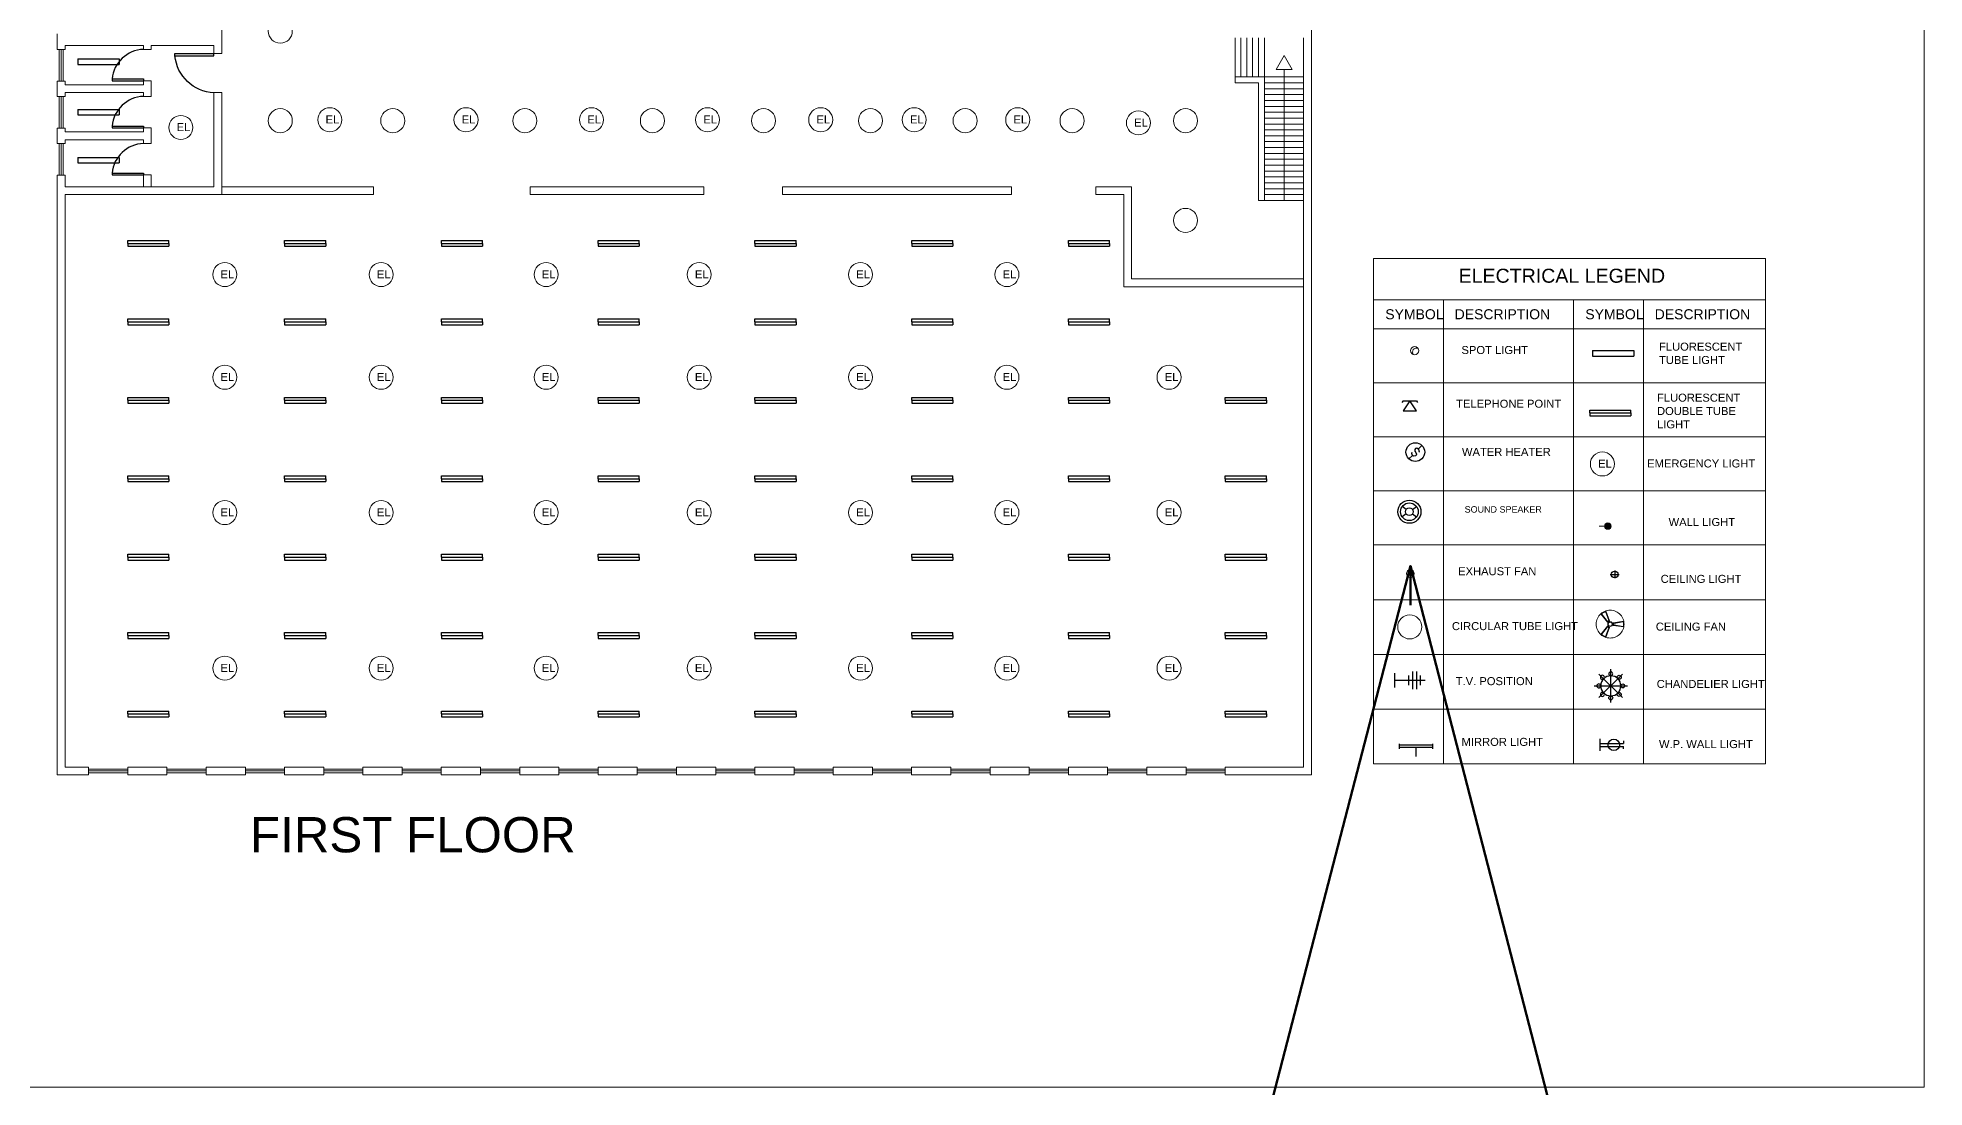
# Model space of a CAD drawing. Header units: inches. Extents: x 17 to 458, y 103 to 566.
# Drawn here: x 50.4 to 98.53, y 103.79 to 130.56 of the extents above; entities that cross this region are included whole.
import ezdxf

# ---------------------------------------------------------------- set-up
doc = ezdxf.new("R2010")
doc.units = ezdxf.units.IN
doc.header["$MEASUREMENT"] = 0
for name, color, linetype in [('EL_FITTINGS', 3, 'Continuous'), ('ELEC', 10, 'Continuous'), ('FUR', 6, 'Continuous'), ('Sanitry', 251, 'Continuous')]:
    doc.layers.add(name, color=color, linetype=linetype)
doc.layers.add('ELECTRICAL', color=200, linetype='Continuous', lineweight=18)
doc.styles.add('ARIAL', font='arial.ttf')
doc.styles.get("Standard").update_dxf_attribs({"font": 'arial.ttf'})
doc.dimstyles.get("Standard").update_dxf_attribs({"dimtxt": 0.18, "dimasz": 0.18, "dimexe": 0.18, "dimexo": 0.0625, "dimgap": 0.09, "dimtad": 0, "dimtih": 1, "dimtoh": 1, "dimdec": 4, "dimzin": 0, "dimdsep": 46, "dimtxsty": 'Standard', "dimcen": 0.09, "dimadec": 0, "dimazin": 0, "dimtfac": 1, "dimtdec": 4, "dimtofl": 0, "dimtmove": 0, "dimatfit": 3, "dimfxl": 1, "dimtolj": 1, "dimtzin": 0, "dimarcsym": 0})

# ---------------------------------------------------------------- blocks, each defined once
blk = doc.blocks.new('DESK4')
at = {"color": 0}
for p, q in [((0, 1), (-0.06, 1)), ((0, 0), (-0.06, 0))]:
    blk.add_line(p, q, dxfattribs=at)
blk.add_lwpolyline([(-0.06, 1), (-0.06, 0)], dxfattribs=at)
blk.add_lwpolyline([(0.945, 0, 0.376459), (0, 1), (0, 0)], format="xyb", dxfattribs=at)
blk = doc.blocks.new('Telephone Point')
at = {"layer": 'EL_FITTINGS', "color": 1}
for p, q in [((-16.8, 24.7), (-19.6, 20.8)), ((0, 24.7), (-16.8, 0)), ((-16.8, 24.7), (16.8, 24.7)), ((-16.8, 0), (16.8, 0)), ((16.8, 0), (0, 24.7)), ((16.8, 24.7), (19.6, 20.8))]:
    blk.add_line(p, q, dxfattribs=at)
blk = doc.blocks.new('Water Heater')
at = {"layer": 'EL_FITTINGS', "color": 1}
for p, q in [((30.5, 7.4), (39.9, 16.6)), ((16.1, -8.7), (7.5, -17.2))]:
    blk.add_line(p, q, dxfattribs=at)
for points in [[(33.1, 1.7), (32.8, 4.8), (30.5, 7.4), (27.1, 9.5), (23.9, 9.2), (21.9, 6.6), (21.9, 2), (24.2, -0.9), (25.9, -5), (24.8, -9.3), (19.8, -10.1), (16.1, -8.7), (14.7, -3.8), (14.7, -2.4), (15.5, -0.1)], [(33.1, 1.7), (32.6, -0.3)]]:
    blk.add_lwpolyline(points, dxfattribs=at)
blk.add_circle((23.4, 0), 23.4, dxfattribs=at)
blk = doc.blocks.new('Flourescent Tube Light')
at = {"layer": 'EL_FITTINGS', "color": 1}
for p, q in [((-51.5, 6.8), (51.5, 6.8)), ((-51.5, 6.8), (-51.5, -6.8)), ((51.5, 6.8), (51.5, -6.8)), ((-51.5, -6.8), (51.5, -6.8))]:
    blk.add_line(p, q, dxfattribs=at)
blk = doc.blocks.new('Fluorescent Double Tube Light')
at = {"layer": 'EL_FITTINGS', "color": 1}
for p, q in [((-51.5, 7.2), (51.5, 7.2)), ((-51.5, 0), (-51.5, 7.2)), ((-51.5, 0), (51.5, 0)), ((51.5, 0), (51.5, 7.2)), ((-51.5, 0), (51.5, 0)), ((-51.5, 0), (-51.5, -7.2)), ((-51.5, -7.2), (51.5, -7.2)), ((51.5, 0), (51.5, -7.2))]:
    blk.add_line(p, q, dxfattribs=at)
blk = doc.blocks.new('DRHUDR')
at = {"color": 1}
for p, q in [((53434.9, 7577.1), (53424.6, 7584.4)), ((53434.9, 7565.4), (53424.6, 7558)), ((53451.1, 7577.1), (53461.4, 7584.4)), ((53451.1, 7565.4), (53461.4, 7558))]:
    blk.add_line(p, q, dxfattribs=at)
for radius in [29.6, 22.6, 9.97]:
    blk.add_circle((53443, 7571.2), radius, dxfattribs=at)
blk = doc.blocks.new('WALL LIGHT')
at = {"layer": 'ELECTRICAL'}
blk.add_hatch(color=256, dxfattribs=at).paths.add_polyline_path([(0.468, 0, 1), (0.217, 0, 1)])
blk.add_line((0.217, 0), (0, 0), dxfattribs=at)
blk.add_circle((0.342, 0), 0.126, dxfattribs=at)
blk = doc.blocks.new('Ceiling light')
at = {"layer": 'ELEC'}
for p, q in [((0, 0.157), (0, -0.157)), ((-0.187, -0.007), (0.178, -0.007))]:
    blk.add_line(p, q, dxfattribs=at)
blk.add_ellipse((-0.004, -0.005), major_axis=(0.141, 0), ratio=0.898978, start_param=3.141593, end_param=9.424778, dxfattribs=at)
blk = doc.blocks.new('dtrhtr')
at = {"layer": 'EL_FITTINGS', "color": 1}
for p, q in [((110116.8, -17669.4), (110116.8, -17682.1)), ((110202.4, -17673.1), (110116.8, -17673.1)), ((110202.4, -17678.4), (110116.8, -17678.4)), ((110159.6, -17678.4), (110159.6, -17701.3)), ((110202.4, -17669.4), (110202.4, -17682.1))]:
    blk.add_line(p, q, dxfattribs=at)
blk = doc.blocks.new('T.V. Position')
at = {"layer": 'EL_FITTINGS', "color": 1}
for p, q in [((0, 17.6), (0, -17.6)), ((0, 0), (76.7, 0)), ((34.5, 11.9), (34.5, -11.9)), ((44.4, 21.8), (44.4, -21.8)), ((54.3, 21.8), (54.3, -21.8)), ((64.2, 11.9), (64.2, -11.9))]:
    blk.add_line(p, q, dxfattribs=at)
blk = doc.blocks.new('WP Wall Light')
at = {"layer": 'EL_FITTINGS', "color": 1}
for p, q in [((0, 14.9), (0, -14.9)), ((0, 3.9), (59.1, 3.9)), ((59.1, 9.9), (59.1, 3.9)), ((0, -3.9), (59.1, -3.9)), ((59.1, -9.9), (59.1, -3.9))]:
    blk.add_line(p, q, dxfattribs=at)
blk.add_circle((35.4, 0), 14.3, dxfattribs=at)
blk = doc.blocks.new('Chandelier Light')
at = {"layer": 'EL_FITTINGS', "color": 1, "linetype": 'Continuous'}
for p, q in [((-41.7, 0), (41.7, 0)), ((29.5, 29.5), (-29.5, -29.5)), ((-29.5, 29.5), (29.5, -29.5)), ((0, -41.7), (0, 41.7))]:
    blk.add_line(p, q, dxfattribs=at)
at = {"layer": 'EL_FITTINGS', "color": 2, "linetype": 'Continuous', "extrusion": (0, 0, -1)}
for centre, major_axis in [((-30, 0), (-3.54, 3.54)), ((-30, 0), (-3.54, 3.54)), ((-21, 21.4), (0.05, 5)), ((0, 30), (3.54, 3.54)), ((-21, -21.4), (-5, -0.05))]:
    blk.add_ellipse(centre, major_axis=major_axis, ratio=1, start_param=0.785398, end_param=7.068583, dxfattribs=at)
at = {"layer": 'EL_FITTINGS', "color": 4, "linetype": 'Continuous', "extrusion": (0, 0, -1)}
blk.add_ellipse((0, 0), major_axis=(17.7, 17.7), ratio=1, start_param=0.785398, end_param=7.068583, dxfattribs=at)
at = {"layer": 'EL_FITTINGS', "color": 2, "linetype": 'Continuous'}
for centre, major_axis in [((21, 21.4), (-0.05, 5)), ((30, 0), (3.54, 3.54)), ((30, 0), (3.54, 3.54)), ((0, -30), (3.54, -3.54)), ((0, -30), (3.54, -3.54)), ((21, -21.4), (5, -0.05))]:
    blk.add_ellipse(centre, major_axis=major_axis, ratio=1, start_param=0.785398, end_param=7.068583, dxfattribs=at)

msp = doc.modelspace()

# ---------------------------------------------------------------- linework, layer by layer
at = {"lineweight": 0}
for p, q in [((55.09802, 130.16099), (55.09802, 133.36099)), ((50.89802, 130.26053), (50.89802, 130.65659)), ((80.94802, 130.56099), (80.94802, 129.56099)), ((81.09802, 130.56099), (81.09802, 129.56099)), ((81.24802, 130.56099), (81.24802, 129.56099)), ((81.39802, 130.56099), (81.39802, 129.56099)), ((81.54802, 130.56099), (81.54802, 129.56099)), ((81.54802, 130.56099), (81.54802, 129.56099)), ((81.69802, 130.56099), (81.69802, 126.41099)), ((82.69802, 130.56099), (82.69802, 126.76099)), ((82.89802, 130.76099), (82.89802, 126.76099)), ((51.09802, 130.26053), (50.89802, 130.26053)), ((50.94802, 130.26053), (50.94802, 129.45659)), ((50.99802, 130.26053), (50.99802, 129.45659)), ((51.04802, 130.26053), (51.04802, 129.45659)), ((51.09802, 130.26053), (51.09802, 130.36099)), ((53.09802, 130.36099), (51.09802, 130.36099)), ((53.09802, 130.26099), (53.09802, 130.36099)), ((53.09802, 130.26099), (53.09802, 130.36099)), ((53.09802, 130.26099), (53.29802, 130.26099)), ((53.29802, 130.26099), (53.29802, 130.36099)), ((53.29802, 130.36099), (54.89802, 130.36099)), ((53.29802, 130.26099), (53.29802, 130.36099)), ((54.89802, 130.16099), (54.89802, 130.36099)), ((54.89802, 130.16099), (55.09802, 130.16099)), ((53.09802, 129.36099), (53.09802, 129.50899)), ((80.94802, 129.56099), (82.69802, 129.56099)), ((80.94802, 129.56099), (80.94802, 129.41099)), ((50.89802, 129.06053), (50.89802, 129.45659)), ((51.09802, 129.45659), (50.89802, 129.45659)), ((51.09802, 129.06053), (50.89802, 129.06053)), ((50.94802, 129.06053), (50.94802, 128.25659)), ((50.99802, 129.06053), (50.99802, 128.25659)), ((51.04802, 129.06053), (51.04802, 128.25659)), ((51.09802, 129.36099), (51.09802, 129.45659)), ((53.09802, 129.36099), (51.09802, 129.36099)), ((51.09802, 129.06053), (51.09802, 129.16099)), ((53.09802, 129.16099), (51.09802, 129.16099)), ((53.09802, 129.36099), (53.09802, 129.46099)), ((53.09802, 129.46099), (53.29802, 129.46099)), ((53.09802, 129.06099), (53.09802, 129.16099)), ((53.09802, 129.06099), (53.09802, 129.16099)), ((53.09802, 129.06099), (53.29802, 129.06099)), ((53.29802, 129.06099), (53.29802, 129.46099)), ((53.29802, 129.06099), (53.29802, 129.46099)), ((54.89802, 126.76099), (54.89802, 129.16099)), ((54.89802, 129.16099), (55.09802, 129.16099)), ((55.09802, 126.76099), (55.09802, 129.16099)), ((80.94802, 129.41099), (81.54802, 129.41099)), ((81.54802, 129.41099), (81.54802, 126.41099)), ((81.69802, 129.41099), (82.69802, 129.41099)), ((81.69802, 129.41099), (82.69802, 129.41099)), ((81.69802, 129.26099), (82.69802, 129.26099)), ((81.69802, 129.11099), (82.69802, 129.11099)), ((81.69802, 128.96099), (82.69802, 128.96099)), ((81.69802, 128.81099), (82.69802, 128.81099)), ((81.69802, 128.66099), (82.69802, 128.66099)), ((50.89802, 127.86053), (50.89802, 128.25659)), ((51.09802, 128.25659), (50.89802, 128.25659)), ((51.09802, 128.16099), (51.09802, 128.25659)), ((53.09802, 128.16099), (51.09802, 128.16099)), ((53.09802, 128.16099), (53.09802, 128.30899)), ((53.09802, 128.16099), (53.09802, 128.26099)), ((53.09802, 128.26099), (53.29802, 128.26099)), ((53.29802, 127.86099), (53.29802, 128.26099)), ((53.29802, 127.86099), (53.29802, 128.26099)), ((81.69802, 128.51099), (82.69802, 128.51099)), ((81.69802, 128.36099), (82.69802, 128.36099)), ((81.69802, 128.21099), (82.69802, 128.21099)), ((81.69802, 128.06099), (82.69802, 128.06099)), ((51.09802, 127.86053), (50.89802, 127.86053)), ((50.94802, 127.86053), (50.94802, 127.05659)), ((50.99802, 127.86053), (50.99802, 127.05659)), ((51.04802, 127.86053), (51.04802, 127.05659)), ((51.09802, 127.86053), (51.09802, 127.96099)), ((53.09802, 127.96099), (51.09802, 127.96099)), ((53.09802, 127.86099), (53.09802, 127.96099)), ((53.09802, 127.86099), (53.09802, 127.96099)), ((53.09802, 127.86099), (53.29802, 127.86099)), ((81.69802, 127.91099), (82.69802, 127.91099)), ((81.69802, 127.76099), (82.69802, 127.76099)), ((81.69802, 127.61099), (82.69802, 127.61099)), ((53.09802, 126.76099), (53.09802, 127.10899)), ((81.69802, 127.46099), (82.69802, 127.46099)), ((81.69802, 127.31099), (82.69802, 127.31099)), ((81.69802, 127.16099), (82.69802, 127.16099)), ((50.89802, 126.76099), (50.89802, 127.05659)), ((51.09802, 127.05659), (50.89802, 127.05659)), ((50.89802, 111.76099), (50.89802, 126.76099)), ((51.09802, 126.76099), (51.09802, 127.05659)), ((54.89802, 126.76099), (51.09802, 126.76099)), ((53.09802, 126.76099), (53.09802, 127.06099)), ((53.09802, 127.06099), (53.29802, 127.06099)), ((53.29802, 126.76099), (53.29802, 127.06099)), ((53.29802, 126.76099), (53.29802, 127.06099)), ((55.09802, 126.76099), (55.09802, 126.56099)), ((58.96878, 126.76099), (55.09802, 126.76099)), ((67.39856, 126.76099), (62.96878, 126.76099)), ((75.24298, 126.76099), (69.39856, 126.76099)), ((78.30696, 126.76099), (77.39508, 126.76099)), ((77.39508, 126.76099), (77.39508, 126.56099)), ((78.30696, 126.76099), (78.30696, 126.56099)), ((78.30696, 126.76099), (78.30696, 124.41099)), ((81.69802, 127.01099), (82.69802, 127.01099)), ((81.69802, 126.86099), (82.69802, 126.86099)), ((81.69802, 126.71099), (82.69802, 126.71099)), ((82.69802, 126.56099), (82.69802, 126.76099)), ((82.89802, 126.76099), (82.89802, 111.76099)), ((51.09802, 111.96099), (51.09802, 126.56099)), ((55.09802, 126.56099), (51.09802, 126.56099)), ((58.96878, 126.56099), (51.09802, 126.56099)), ((67.39856, 126.56099), (62.96878, 126.56099)), ((75.24298, 126.56099), (69.39856, 126.56099)), ((78.10696, 126.56099), (77.39508, 126.56099)), ((78.10696, 126.56099), (78.10696, 124.21099)), ((81.69802, 126.41099), (81.54802, 126.41099)), ((81.69802, 126.56099), (82.69802, 126.56099)), ((81.69802, 126.41099), (82.69802, 126.41099)), ((82.69802, 126.56099), (82.69802, 111.96099)), ((82.69802, 124.21099), (78.10696, 124.21099)), ((82.69802, 124.41099), (78.30696, 124.41099)), ((51.69802, 111.76099), (50.89802, 111.76099)), ((51.69802, 111.76099), (50.89802, 111.76099)), ((51.69802, 111.96099), (51.09802, 111.96099)), ((51.69802, 111.96099), (51.09802, 111.96099)), ((51.69802, 111.96099), (51.69802, 111.76099)), ((52.69802, 111.91099), (51.69802, 111.91099)), ((52.69802, 111.86099), (51.69802, 111.86099)), ((52.69802, 111.81099), (51.69802, 111.81099)), ((53.69802, 111.96099), (52.69802, 111.96099)), ((53.69802, 111.96099), (52.69802, 111.96099)), ((52.69802, 111.96099), (52.69802, 111.76099)), ((53.69802, 111.76099), (52.69802, 111.76099)), ((53.69802, 111.76099), (52.69802, 111.76099)), ((53.69802, 111.96099), (53.69802, 111.76099)), ((54.69802, 111.91099), (53.69802, 111.91099)), ((54.69802, 111.86099), (53.69802, 111.86099)), ((54.69802, 111.81099), (53.69802, 111.81099)), ((55.69802, 111.96099), (54.69802, 111.96099)), ((55.69802, 111.96099), (54.69802, 111.96099)), ((54.69802, 111.96099), (54.69802, 111.76099)), ((55.69802, 111.76099), (54.69802, 111.76099)), ((55.69802, 111.76099), (54.69802, 111.76099)), ((55.69802, 111.96099), (55.69802, 111.76099)), ((56.69802, 111.91099), (55.69802, 111.91099)), ((56.69802, 111.86099), (55.69802, 111.86099)), ((56.69802, 111.81099), (55.69802, 111.81099)), ((57.69802, 111.96099), (56.69802, 111.96099)), ((57.69802, 111.96099), (56.69802, 111.96099)), ((56.69802, 111.96099), (56.69802, 111.76099)), ((57.69802, 111.76099), (56.69802, 111.76099)), ((57.69802, 111.76099), (56.69802, 111.76099)), ((57.69802, 111.96099), (57.69802, 111.76099)), ((58.69802, 111.91099), (57.69802, 111.91099)), ((58.69802, 111.86099), (57.69802, 111.86099)), ((58.69802, 111.81099), (57.69802, 111.81099)), ((59.69802, 111.96099), (58.69802, 111.96099)), ((59.69802, 111.96099), (58.69802, 111.96099)), ((58.69802, 111.96099), (58.69802, 111.76099)), ((59.69802, 111.76099), (58.69802, 111.76099)), ((59.69802, 111.76099), (58.69802, 111.76099)), ((59.69802, 111.96099), (59.69802, 111.76099)), ((60.69802, 111.91099), (59.69802, 111.91099)), ((60.69802, 111.86099), (59.69802, 111.86099)), ((60.69802, 111.81099), (59.69802, 111.81099)), ((61.69802, 111.96099), (60.69802, 111.96099)), ((61.69802, 111.96099), (60.69802, 111.96099)), ((60.69802, 111.96099), (60.69802, 111.76099)), ((61.69802, 111.76099), (60.69802, 111.76099)), ((61.69802, 111.76099), (60.69802, 111.76099)), ((61.69802, 111.96099), (61.69802, 111.76099)), ((62.69802, 111.91099), (61.69802, 111.91099)), ((62.69802, 111.86099), (61.69802, 111.86099)), ((62.69802, 111.81099), (61.69802, 111.81099)), ((63.69802, 111.96099), (62.69802, 111.96099)), ((63.69802, 111.96099), (62.69802, 111.96099)), ((62.69802, 111.96099), (62.69802, 111.76099)), ((63.69802, 111.76099), (62.69802, 111.76099)), ((63.69802, 111.76099), (62.69802, 111.76099)), ((63.69802, 111.96099), (63.69802, 111.76099)), ((64.69802, 111.91099), (63.69802, 111.91099)), ((64.69802, 111.86099), (63.69802, 111.86099)), ((64.69802, 111.81099), (63.69802, 111.81099)), ((65.69802, 111.96099), (64.69802, 111.96099)), ((65.69802, 111.96099), (64.69802, 111.96099)), ((64.69802, 111.96099), (64.69802, 111.76099)), ((65.69802, 111.76099), (64.69802, 111.76099)), ((65.69802, 111.76099), (64.69802, 111.76099)), ((65.69802, 111.96099), (65.69802, 111.76099)), ((66.69802, 111.91099), (65.69802, 111.91099)), ((66.69802, 111.86099), (65.69802, 111.86099)), ((66.69802, 111.81099), (65.69802, 111.81099)), ((67.69802, 111.96099), (66.69802, 111.96099)), ((67.69802, 111.96099), (66.69802, 111.96099)), ((66.69802, 111.96099), (66.69802, 111.76099)), ((67.69802, 111.76099), (66.69802, 111.76099)), ((67.69802, 111.76099), (66.69802, 111.76099)), ((67.69802, 111.96099), (67.69802, 111.76099)), ((68.69802, 111.91099), (67.69802, 111.91099)), ((68.69802, 111.86099), (67.69802, 111.86099)), ((68.69802, 111.81099), (67.69802, 111.81099)), ((69.69802, 111.96099), (68.69802, 111.96099)), ((69.69802, 111.96099), (68.69802, 111.96099)), ((68.69802, 111.96099), (68.69802, 111.76099)), ((69.69802, 111.76099), (68.69802, 111.76099)), ((69.69802, 111.76099), (68.69802, 111.76099)), ((69.69802, 111.96099), (69.69802, 111.76099)), ((70.69802, 111.91099), (69.69802, 111.91099)), ((70.69802, 111.86099), (69.69802, 111.86099)), ((70.69802, 111.81099), (69.69802, 111.81099)), ((71.69802, 111.96099), (70.69802, 111.96099)), ((71.69802, 111.96099), (70.69802, 111.96099)), ((70.69802, 111.96099), (70.69802, 111.76099)), ((71.69802, 111.76099), (70.69802, 111.76099)), ((71.69802, 111.76099), (70.69802, 111.76099)), ((71.69802, 111.96099), (71.69802, 111.76099)), ((72.69802, 111.91099), (71.69802, 111.91099)), ((72.69802, 111.86099), (71.69802, 111.86099)), ((72.69802, 111.81099), (71.69802, 111.81099)), ((73.69802, 111.96099), (72.69802, 111.96099)), ((73.69802, 111.96099), (72.69802, 111.96099)), ((72.69802, 111.96099), (72.69802, 111.76099)), ((73.69802, 111.76099), (72.69802, 111.76099)), ((73.69802, 111.76099), (72.69802, 111.76099)), ((73.69802, 111.96099), (73.69802, 111.76099)), ((74.69802, 111.91099), (73.69802, 111.91099)), ((74.69802, 111.86099), (73.69802, 111.86099)), ((74.69802, 111.81099), (73.69802, 111.81099)), ((75.69802, 111.96099), (74.69802, 111.96099)), ((75.69802, 111.96099), (74.69802, 111.96099)), ((74.69802, 111.96099), (74.69802, 111.76099)), ((75.69802, 111.76099), (74.69802, 111.76099)), ((75.69802, 111.76099), (74.69802, 111.76099)), ((75.69802, 111.96099), (75.69802, 111.76099)), ((76.69802, 111.91099), (75.69802, 111.91099)), ((76.69802, 111.86099), (75.69802, 111.86099)), ((76.69802, 111.81099), (75.69802, 111.81099)), ((77.69802, 111.96099), (76.69802, 111.96099)), ((77.69802, 111.96099), (76.69802, 111.96099)), ((76.69802, 111.96099), (76.69802, 111.76099)), ((77.69802, 111.76099), (76.69802, 111.76099)), ((77.69802, 111.76099), (76.69802, 111.76099)), ((77.69802, 111.96099), (77.69802, 111.76099)), ((78.69802, 111.91099), (77.69802, 111.91099)), ((78.69802, 111.86099), (77.69802, 111.86099)), ((78.69802, 111.81099), (77.69802, 111.81099)), ((79.69802, 111.96099), (78.69802, 111.96099)), ((79.69802, 111.96099), (78.69802, 111.96099)), ((78.69802, 111.96099), (78.69802, 111.76099)), ((79.69802, 111.76099), (78.69802, 111.76099)), ((79.69802, 111.76099), (78.69802, 111.76099)), ((79.69802, 111.96099), (79.69802, 111.76099)), ((80.69802, 111.91099), (79.69802, 111.91099)), ((80.69802, 111.86099), (79.69802, 111.86099)), ((80.69802, 111.81099), (79.69802, 111.81099)), ((82.69802, 111.96099), (80.69802, 111.96099)), ((82.69802, 111.96099), (80.69802, 111.96099)), ((80.69802, 111.96099), (80.69802, 111.76099)), ((82.89802, 111.76099), (80.69802, 111.76099)), ((82.89802, 111.76099), (80.69802, 111.76099))]:
    msp.add_line(p, q, dxfattribs=at)
at = {"color": 2, "lineweight": 0}
msp.add_line((82.19802, 126.41099), (82.19802, 129.74917), dxfattribs=at)
at = {"color": 6, "lineweight": 0}
for p, q in [((58.69802, 126.76099), (58.89802, 126.76099)), ((58.96878, 126.76099), (58.96878, 126.56099)), ((62.96878, 126.76099), (62.96878, 126.56099)), ((67.39856, 126.76099), (67.39856, 126.56099)), ((69.39856, 126.76099), (69.39856, 126.56099)), ((74.89802, 126.76099), (75.09802, 126.76099)), ((75.24298, 126.76099), (75.24298, 126.56099))]:
    msp.add_line(p, q, dxfattribs=at)
at = {"color": 18, "lineweight": 0, "true_color": 0x000000}
for p, q in [((84.48324, 112.04035), (84.48324, 124.92916)), ((84.48324, 124.92916), (94.48324, 124.92916)), ((94.48324, 124.92916), (94.48324, 112.04035)), ((84.48324, 123.87274), (94.48324, 123.87274)), ((86.27021, 123.87274), (86.27021, 112.04035)), ((89.58693, 123.87274), (89.58693, 112.04035)), ((91.3739, 123.87274), (91.3739, 112.04035)), ((84.48324, 123.13781), (94.48324, 123.13781)), ((84.48324, 121.75981), (94.48324, 121.75981)), ((84.48324, 120.38182), (94.48324, 120.38182)), ((84.48324, 119.00382), (94.48324, 119.00382)), ((84.48324, 117.62582), (94.48324, 117.62582)), ((84.48324, 116.22946), (94.48324, 116.22946)), ((84.48324, 114.83309), (94.48324, 114.83309)), ((84.48324, 113.43672), (94.48324, 113.43672)), ((84.48324, 112.04035), (94.48324, 112.04035))]:
    msp.add_line(p, q, dxfattribs=at)
at = {"lineweight": 0}
msp.add_lwpolyline([(16.75293, 145.23073), (98.53317, 145.23073), (98.53317, 103.79456), (16.75293, 103.79456)], close=True, dxfattribs=at)
at = {"color": 2, "lineweight": 0}
msp.add_lwpolyline([(81.99384, 129.74917), (82.202, 130.10973), (82.41017, 129.74917)], close=True, dxfattribs=at)
at = {"layer": 'Sanitry', "color": 1, "lineweight": 0, "ltscale": 0.1}
for p, q in [((85.49233, 116.96571), (85.35091, 116.82429)), ((85.49233, 116.82429), (85.35091, 116.96571))]:
    msp.add_line(p, q, dxfattribs=at)
at = {"layer": 'Sanitry', "color": 1, "lineweight": 0}
for points in [[(90.28206, 115.87032, -0.10377628), (90.4082, 115.94315), (90.50634, 115.6913), (90.4511, 115.65941)], [(90.4082, 115.26913, -0.10377628), (90.28206, 115.34196), (90.4511, 115.55287), (90.50634, 115.52098)], [(90.30106, 115.86857, -0.08455837), (90.40022, 115.92582), (90.48927, 115.6973), (90.45444, 115.6772)], [(90.40022, 115.28646, -0.08455837), (90.30106, 115.34371), (90.45444, 115.53509), (90.48927, 115.51498)], [(90.86578, 115.53332), (90.5986, 115.57425), (90.5986, 115.63803), (90.86578, 115.67897, -0.10377628)], [(90.85476, 115.54889), (90.61234, 115.58604), (90.61234, 115.62625), (90.85476, 115.66339, -0.08455837)]]:
    msp.add_lwpolyline(points, format="xyb", close=True, dxfattribs=at)
for points in [[(90.47065, 115.6707), (90.48053, 115.65359)], [(90.47065, 115.54159), (90.48053, 115.55869)], [(90.48679, 115.68002), (90.49667, 115.66291)], [(90.48679, 115.53227), (90.49667, 115.54937)], [(90.5986, 115.61546), (90.57885, 115.61546)], [(90.5986, 115.59682), (90.57885, 115.59682)]]:
    msp.add_lwpolyline(points, dxfattribs=at)
for centre, radius in [((56.58966, 130.7281), 0.30635), ((54.05249, 128.27335), 0.30635), ((56.58966, 128.44605), 0.30635), ((57.85281, 128.46997), 0.30635), ((59.45892, 128.44605), 0.30635), ((61.32752, 128.46997), 0.30635), ((62.82887, 128.44605), 0.30635), ((64.53105, 128.46997), 0.30635), ((66.08303, 128.44605), 0.30635), ((67.49013, 128.46997), 0.30635), ((68.91729, 128.44605), 0.30635), ((70.37664, 128.46997), 0.30635), ((71.64659, 128.44605), 0.30635), ((72.76259, 128.46997), 0.30635), ((74.06096, 128.44605), 0.30635), ((75.40371, 128.46997), 0.30635), ((76.79026, 128.44605), 0.30635), ((78.48286, 128.39044), 0.30635), ((79.68594, 128.44605), 0.30635), ((79.68594, 125.90318), 0.30635), ((55.17301, 124.52054), 0.30635), ((59.16204, 124.52054), 0.30635), ((63.37144, 124.52054), 0.30635), ((67.27649, 124.52054), 0.30635), ((71.39148, 124.52054), 0.30635), ((75.12857, 124.52054), 0.30635), ((85.53182, 122.58084), 0.10419), ((55.17301, 121.90148), 0.30635), ((59.16204, 121.90148), 0.30635), ((63.37144, 121.90148), 0.30635), ((67.27649, 121.90148), 0.30635), ((71.39148, 121.90148), 0.30635), ((75.12857, 121.90148), 0.30635), ((79.26401, 121.90148), 0.30635), ((90.32038, 119.69055), 0.30635), ((55.17301, 118.44998), 0.30635), ((59.16204, 118.44998), 0.30635), ((63.37144, 118.44998), 0.30635), ((67.27649, 118.44998), 0.30635), ((71.39148, 118.44998), 0.30635), ((75.12857, 118.44998), 0.30635), ((79.26401, 118.44998), 0.30635), ((85.40523, 115.53526), 0.30635), ((90.51868, 115.60614), 0.06089), ((90.51868, 115.60614), 0.04815), ((55.17301, 114.48313), 0.30635), ((59.16204, 114.48313), 0.30635), ((63.37144, 114.48313), 0.30635), ((67.27649, 114.48313), 0.30635), ((71.39148, 114.48313), 0.30635), ((75.12857, 114.48313), 0.30635), ((79.26401, 114.48313), 0.30635)]:
    msp.add_circle(centre, radius, dxfattribs=at)
at = {"layer": 'Sanitry', "color": 1, "lineweight": 0, "ltscale": 0.1}
msp.add_circle((85.42162, 116.895), 0.1, dxfattribs=at)
at = {"layer": 'Sanitry', "lineweight": 0}
msp.add_arc((85.58025, 122.54408), 0.10419, 69.764156, 215.834916, dxfattribs=at)
at = {"layer": 'Sanitry', "color": 1, "lineweight": 0, "ltscale": 25}
for start, end in [(131.849469, 228.150531), (11.849469, 108.150531), (251.849469, 348.150531)]:
    msp.add_arc((90.51868, 115.60614), 0.35465, start, end, dxfattribs=at)

# ---------------------------------------------------------------- block references
at = {"lineweight": 0, "xscale": 0.010207379169022, "yscale": 0.010207379169022, "zscale": 0.010207379169022}
for p in [(53.22392, 125.31478), (57.22392, 125.31478), (61.22392, 125.31478), (65.22392, 125.31478), (69.22392, 125.31478), (73.22392, 125.31478), (77.22392, 125.31478), (53.22392, 123.31478), (57.22392, 123.31478), (61.22392, 123.31478), (65.22392, 123.31478), (69.22392, 123.31478), (73.22392, 123.31478), (77.22392, 123.31478), (53.22392, 121.31478), (57.22392, 121.31478), (61.22392, 121.31478), (65.22392, 121.31478), (69.22392, 121.31478), (73.22392, 121.31478), (77.22392, 121.31478), (81.22392, 121.31478), (90.52306, 120.99359), (53.22392, 119.31478), (57.22392, 119.31478), (61.22392, 119.31478), (65.22392, 119.31478), (69.22392, 119.31478), (73.22392, 119.31478), (77.22392, 119.31478), (81.22392, 119.31478), (53.22392, 117.31478), (57.22392, 117.31478), (61.22392, 117.31478), (65.22392, 117.31478), (69.22392, 117.31478), (73.22392, 117.31478), (77.22392, 117.31478), (81.22392, 117.31478), (53.22392, 115.31478), (57.22392, 115.31478), (61.22392, 115.31478), (65.22392, 115.31478), (69.22392, 115.31478), (73.22392, 115.31478), (77.22392, 115.31478), (81.22392, 115.31478), (53.22392, 113.31478), (57.22392, 113.31478), (61.22392, 113.31478), (65.22392, 113.31478), (69.22392, 113.31478), (73.22392, 113.31478), (77.22392, 113.31478), (81.22392, 113.31478)]:
    msp.add_blockref('Fluorescent Double Tube Light', p, dxfattribs=at)
at = {"layer": 'FUR', "color": 40, "lineweight": 0, "true_color": 0xf8d731, "rotation": 90}
for p, xscale, yscale, zscale in [((53.09802, 129.50899), 0.8, 0.8, 0.8), ((54.89802, 130.10123), -0.99599986897069, 0.99599986897069, 0.99599986897069), ((53.09802, 128.30899), 0.8, 0.8, 0.8), ((53.09802, 127.10899), 0.8, 0.8, 0.8)]:
    msp.add_blockref('DESK4', p, dxfattribs=dict(at, xscale=xscale, yscale=yscale, zscale=zscale))
at = {"layer": 'Sanitry', "lineweight": 0}
for name, p, xscale, yscale, zscale in [('Flourescent Tube Light', (51.94891, 129.95135), 0.010207379169022, 0.010207379169022, 0.010207379169022), ('Flourescent Tube Light', (51.94891, 128.66517), 0.010207379169022, 0.010207379169022, 0.010207379169022), ('Flourescent Tube Light', (51.94891, 127.43953), 0.010207379169022, 0.010207379169022, 0.010207379169022), ('Fluorescent Double Tube Light', (53.22392, 125.31478), 0.010207379169022, 0.010207379169022, 0.010207379169022), ('Fluorescent Double Tube Light', (57.22392, 125.31478), 0.010207379169022, 0.010207379169022, 0.010207379169022), ('Fluorescent Double Tube Light', (61.22392, 125.31478), 0.010207379169022, 0.010207379169022, 0.010207379169022), ('Fluorescent Double Tube Light', (65.22392, 125.31478), 0.010207379169022, 0.010207379169022, 0.010207379169022), ('Fluorescent Double Tube Light', (69.22392, 125.31478), 0.010207379169022, 0.010207379169022, 0.010207379169022), ('Fluorescent Double Tube Light', (73.22392, 125.31478), 0.010207379169022, 0.010207379169022, 0.010207379169022), ('Fluorescent Double Tube Light', (77.22392, 125.31478), 0.010207379169022, 0.010207379169022, 0.010207379169022), ('Fluorescent Double Tube Light', (53.22392, 123.31478), 0.010207379169022, 0.010207379169022, 0.010207379169022), ('Fluorescent Double Tube Light', (57.22392, 123.31478), 0.010207379169022, 0.010207379169022, 0.010207379169022), ('Fluorescent Double Tube Light', (61.22392, 123.31478), 0.010207379169022, 0.010207379169022, 0.010207379169022), ('Fluorescent Double Tube Light', (65.22392, 123.31478), 0.010207379169022, 0.010207379169022, 0.010207379169022), ('Fluorescent Double Tube Light', (69.22392, 123.31478), 0.010207379169022, 0.010207379169022, 0.010207379169022), ('Fluorescent Double Tube Light', (73.22392, 123.31478), 0.010207379169022, 0.010207379169022, 0.010207379169022), ('Fluorescent Double Tube Light', (77.22392, 123.31478), 0.010207379169022, 0.010207379169022, 0.010207379169022), ('Flourescent Tube Light', (90.59443, 122.51156), 0.010207379169022, 0.010207379169022, 0.010207379169022), ('Fluorescent Double Tube Light', (53.22392, 121.31478), 0.010207379169022, 0.010207379169022, 0.010207379169022), ('Fluorescent Double Tube Light', (57.22392, 121.31478), 0.010207379169022, 0.010207379169022, 0.010207379169022), ('Fluorescent Double Tube Light', (61.22392, 121.31478), 0.010207379169022, 0.010207379169022, 0.010207379169022), ('Fluorescent Double Tube Light', (65.22392, 121.31478), 0.010207379169022, 0.010207379169022, 0.010207379169022), ('Fluorescent Double Tube Light', (69.22392, 121.31478), 0.010207379169022, 0.010207379169022, 0.010207379169022), ('Fluorescent Double Tube Light', (73.22392, 121.31478), 0.010207379169022, 0.010207379169022, 0.010207379169022), ('Fluorescent Double Tube Light', (77.22392, 121.31478), 0.010207379169022, 0.010207379169022, 0.010207379169022), ('Fluorescent Double Tube Light', (81.22392, 121.31478), 0.010207379169022, 0.010207379169022, 0.010207379169022), ('Telephone Point', (85.40723, 121.04813), 0.010207379169022, 0.010207379169022, 0.010207379169022), ('Fluorescent Double Tube Light', (90.52306, 120.99359), 0.010207379169022, 0.010207379169022, 0.010207379169022), ('Water Heater', (85.30991, 119.99464), 0.010207379169022, 0.010207379169022, 0.010207379169022), ('Fluorescent Double Tube Light', (53.22392, 119.31478), 0.010207379169022, 0.010207379169022, 0.010207379169022), ('Fluorescent Double Tube Light', (57.22392, 119.31478), 0.010207379169022, 0.010207379169022, 0.010207379169022), ('Fluorescent Double Tube Light', (61.22392, 119.31478), 0.010207379169022, 0.010207379169022, 0.010207379169022), ('Fluorescent Double Tube Light', (65.22392, 119.31478), 0.010207379169022, 0.010207379169022, 0.010207379169022), ('Fluorescent Double Tube Light', (69.22392, 119.31478), 0.010207379169022, 0.010207379169022, 0.010207379169022), ('Fluorescent Double Tube Light', (73.22392, 119.31478), 0.010207379169022, 0.010207379169022, 0.010207379169022), ('Fluorescent Double Tube Light', (77.22392, 119.31478), 0.010207379169022, 0.010207379169022, 0.010207379169022), ('Fluorescent Double Tube Light', (81.22392, 119.31478), 0.010207379169022, 0.010207379169022, 0.010207379169022), ('WALL LIGHT', (90.24116, 118.10524), 0.643064887648386, 0.643064887648386, 0.643064887648386), ('Fluorescent Double Tube Light', (53.22392, 117.31478), 0.010207379169022, 0.010207379169022, 0.010207379169022), ('Fluorescent Double Tube Light', (57.22392, 117.31478), 0.010207379169022, 0.010207379169022, 0.010207379169022), ('Fluorescent Double Tube Light', (61.22392, 117.31478), 0.010207379169022, 0.010207379169022, 0.010207379169022), ('Fluorescent Double Tube Light', (65.22392, 117.31478), 0.010207379169022, 0.010207379169022, 0.010207379169022), ('Fluorescent Double Tube Light', (69.22392, 117.31478), 0.010207379169022, 0.010207379169022, 0.010207379169022), ('Fluorescent Double Tube Light', (73.22392, 117.31478), 0.010207379169022, 0.010207379169022, 0.010207379169022), ('Fluorescent Double Tube Light', (77.22392, 117.31478), 0.010207379169022, 0.010207379169022, 0.010207379169022), ('Fluorescent Double Tube Light', (81.22392, 117.31478), 0.010207379169022, 0.010207379169022, 0.010207379169022), ('Ceiling light', (90.63658, 116.87614), 0.643064887648386, 0.643064887648386, 0.643064887648386), ('Fluorescent Double Tube Light', (53.22392, 115.31478), 0.010207379169022, 0.010207379169022, 0.010207379169022), ('Fluorescent Double Tube Light', (57.22392, 115.31478), 0.010207379169022, 0.010207379169022, 0.010207379169022), ('Fluorescent Double Tube Light', (61.22392, 115.31478), 0.010207379169022, 0.010207379169022, 0.010207379169022), ('Fluorescent Double Tube Light', (65.22392, 115.31478), 0.010207379169022, 0.010207379169022, 0.010207379169022), ('Fluorescent Double Tube Light', (69.22392, 115.31478), 0.010207379169022, 0.010207379169022, 0.010207379169022), ('Fluorescent Double Tube Light', (73.22392, 115.31478), 0.010207379169022, 0.010207379169022, 0.010207379169022), ('Fluorescent Double Tube Light', (77.22392, 115.31478), 0.010207379169022, 0.010207379169022, 0.010207379169022), ('Fluorescent Double Tube Light', (81.22392, 115.31478), 0.010207379169022, 0.010207379169022, 0.010207379169022), ('T.V. Position', (85.0204, 114.1734), 0.010207379169022, 0.010207379169022, 0.010207379169022), ('Chandelier Light', (90.53523, 114.03184), 0.010207379169022, 0.010207379169022, 0.010207379169022), ('Fluorescent Double Tube Light', (53.22392, 113.31478), 0.010207379169022, 0.010207379169022, 0.010207379169022), ('Fluorescent Double Tube Light', (57.22392, 113.31478), 0.010207379169022, 0.010207379169022, 0.010207379169022), ('Fluorescent Double Tube Light', (61.22392, 113.31478), 0.010207379169022, 0.010207379169022, 0.010207379169022), ('Fluorescent Double Tube Light', (65.22392, 113.31478), 0.010207379169022, 0.010207379169022, 0.010207379169022), ('Fluorescent Double Tube Light', (69.22392, 113.31478), 0.010207379169022, 0.010207379169022, 0.010207379169022), ('Fluorescent Double Tube Light', (73.22392, 113.31478), 0.010207379169022, 0.010207379169022, 0.010207379169022), ('Fluorescent Double Tube Light', (77.22392, 113.31478), 0.010207379169022, 0.010207379169022, 0.010207379169022), ('Fluorescent Double Tube Light', (81.22392, 113.31478), 0.010207379169022, 0.010207379169022, 0.010207379169022), ('WP Wall Light', (90.25295, 112.52512), 0.010207379169022, 0.010207379169022, 0.010207379169022), ('dtrhtr', (-1016.03429, 289.24697), 0.01, 0.01, 0.01)]:
    msp.add_blockref(name, p, dxfattribs=dict(at, xscale=xscale, yscale=yscale, zscale=zscale))
at = {"layer": 'Sanitry', "color": 1, "lineweight": 0, "xscale": 0.01, "yscale": 0.01, "zscale": 0.01}
msp.add_blockref('DRHUDR', (-449.0336, 42.76078), dxfattribs=at)

# ---------------------------------------------------------------- texts
at = {"color": 5, "lineweight": 0, "style": 'ARIAL'}
for s, height, p in [('SYMBOL', 0.255184, (84.78232, 123.38187)), ('DESCRIPTION', 0.2551845, (86.55199, 123.38187)), ('SYMBOL', 0.255184, (89.88601, 123.38187)), ('DESCRIPTION', 0.2551845, (91.65568, 123.38187))]:
    msp.add_text(s, height=height, dxfattribs=at).set_placement(p)
at = {"lineweight": 0, "insert": (86.65268, 124.66997), "char_height": 0.3572583, "width": 5.4638217, "attachment_point": 1}
msp.add_mtext('ELECTRICAL LEGEND', dxfattribs=at)
at = {"color": 3, "lineweight": 0, "attachment_point": 4, "style": 'ARIAL'}
for s, insert, char_height, width in [('FLUORESCENT\\PTUBE LIGHT', (91.76573, 122.51156), 0.2041476, 2.7823965), ('SPOT LIGHT', (86.7258, 122.59545), 0.204148, 2.7823965), ('TELEPHONE POINT', (86.59095, 121.22592), 0.2041476, 2.7823965), ('FLUORESCENT DOUBLE TUBE LIGHT', (91.71484, 121.04009), 0.2041476, 2.7823965), ('WATER HEATER', (86.73778, 119.99875), 0.2041476, 2.7823965), ('EMERGENCY LIGHT', (91.46302, 119.70201), 0.2041476, 2.7823965), ('SOUND SPEAKER', (86.80634, 118.53111), 0.1637121, 2.2312883), ('WALL LIGHT', (92.01085, 118.20825), 0.204148, 2.7823965), ('EXHAUST FAN', (86.64, 116.95292), 0.2041476, 2.7823965), ('CEILING LIGHT', (91.80789, 116.75847), 0.2041476, 2.7823965), ('CIRCULAR TUBE LIGHT', (86.48146, 115.55391), 0.2041476, 3.0378894), ('CEILING FAN', (91.68388, 115.54162), 0.2041476, 2.7823965), ('T.V. POSITION', (86.58007, 114.15056), 0.2041476, 2.7823965), ('CHANDELIER LIGHT', (91.70654, 114.07866), 0.2041476, 2.7823965), ('MIRROR LIGHT', (86.72803, 112.60149), 0.2041476, 2.1228977), ('W.P. WALL LIGHT', (91.7649, 112.54508), 0.2041476, 2.7823965)]:
    msp.add_mtext(s, dxfattribs=dict(at, insert=insert, char_height=char_height, width=width))
at = {"lineweight": 0, "insert": (55.81697, 110.68545), "char_height": 0.9, "attachment_point": 1}
msp.add_mtext_dynamic_manual_height_columns('FIRST FLOOR', width=10.9522853, gutter_width=1, heights=[0], dxfattribs=at)
at = {"layer": 'Sanitry', "color": 1, "lineweight": 0, "char_height": 0.2041476, "width": 0.9218516, "attachment_point": 4, "style": 'ARIAL'}
for insert in [(57.44142, 128.47747), (60.91613, 128.47747), (64.11966, 128.47747), (67.07874, 128.47747), (69.96525, 128.47747), (72.35121, 128.47747), (74.99233, 128.47747), (53.6411, 128.28085), (78.07147, 128.39794), (54.76162, 124.52804), (58.75065, 124.52804), (62.96005, 124.52804), (66.8651, 124.52804), (70.98009, 124.52804), (74.71718, 124.52804), (54.76162, 121.90898), (58.75065, 121.90898), (62.96005, 121.90898), (66.8651, 121.90898), (70.98009, 121.90898), (74.71718, 121.90898), (78.85262, 121.90898), (89.90899, 119.69806), (54.76162, 118.45748), (58.75065, 118.45748), (62.96005, 118.45748), (66.8651, 118.45748), (70.98009, 118.45748), (74.71718, 118.45748), (78.85262, 118.45748), (54.76162, 114.49063), (58.75065, 114.49063), (62.96005, 114.49063), (66.8651, 114.49063), (70.98009, 114.49063), (74.71718, 114.49063), (78.85262, 114.49063)]:
    msp.add_mtext('\\pi0.30287;EL', dxfattribs=dict(at, insert=insert))

# ---------------------------------------------------------------- leaders
at = {"layer": 'Sanitry', "color": 1, "lineweight": 0}
msp.add_leader([(85.42162, 117.09013), (85.42162, 116.75894)], dimstyle='Standard', override={"dimasz": 15, "dimgap": 10, "dimtad": 0, "dimldrblk": 'Open30', "dimlwd": 65533}, dxfattribs=at)

doc.saveas('drawing.dxf')
